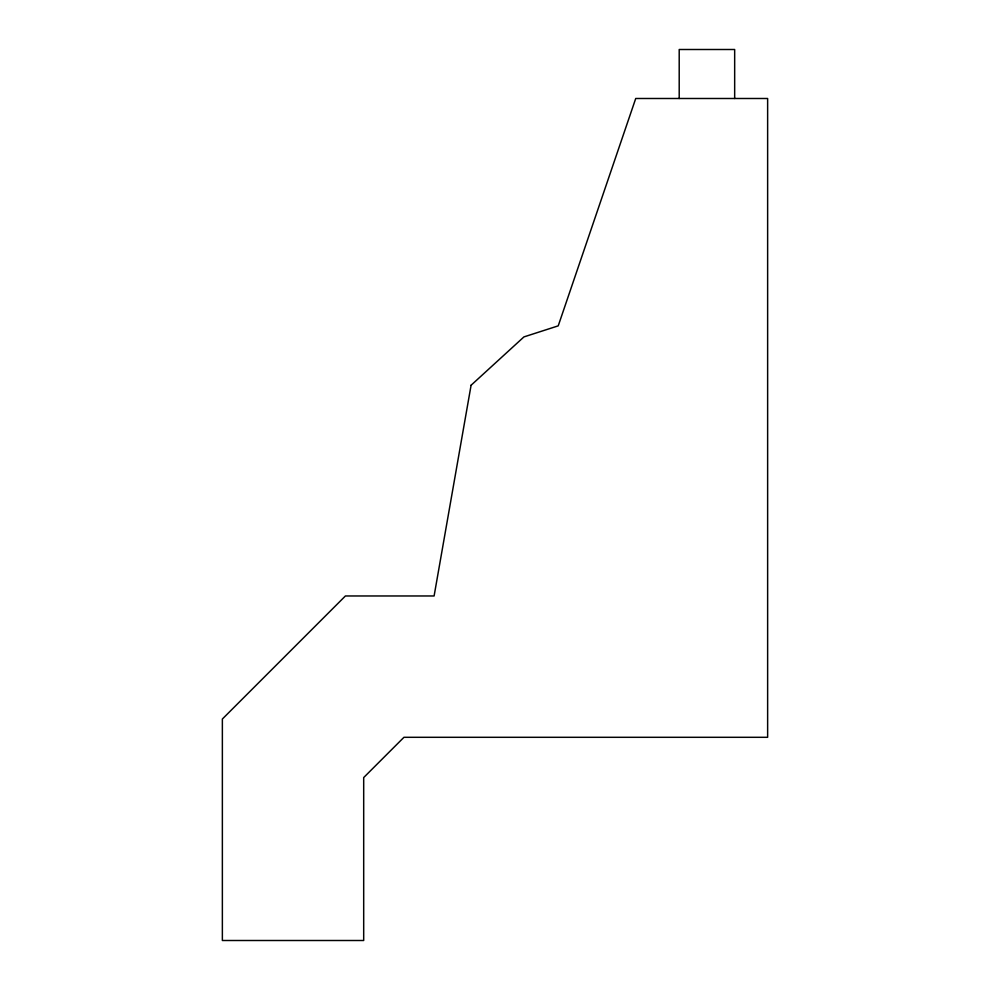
<?xml version="1.0" encoding="UTF-8"?>
<svg xmlns="http://www.w3.org/2000/svg" width="990" height="990" viewBox="0 0 990 990"><rect width="100%" height="100%" fill="white"/><g stroke="black" fill="none" stroke-linecap="round" stroke-linejoin="round"><path stroke-width="1.49" d="M734.667 98.493L734.667 49.5L679.202 49.5L679.202 98.493M471.092 385.234L434.103 595.968L345.411 595.968L222.366 719.025L222.366 940.5L363.689 940.5L363.689 777.558L403.957 737.303L767.634 737.303L767.634 98.493L635.729 98.493L558.224 325.858L523.933 336.909L471.092 385.234"/></g></svg>
